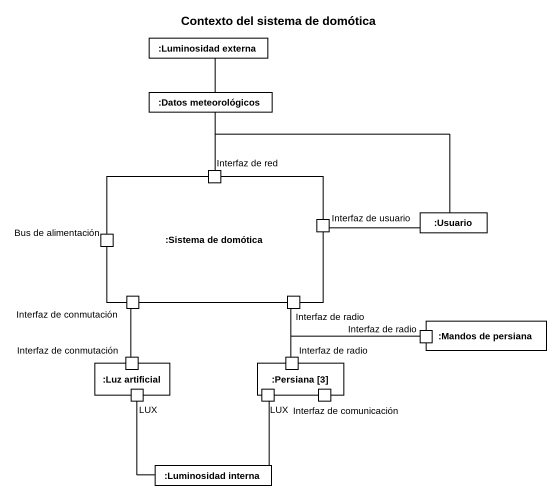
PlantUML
@startuml
title Contexto del sistema de domótica
rectangle ":Luminosidad externa" as Luminosidad_externa
rectangle ":Datos meteorológicos" as Datos_meteorológicos
rectangle ":Sistema de domótica" as Sistema_de_domótica {
  port "Interfaz de red" as Interfaz_de_red
  port "Bus de alimentación" as Bus_de_alimentación
  port "Interfaz de usuario" as Interfaz_de_usuario
  port "Interfaz de conmutación" as Interfaz_de_conmutación
  port "Interfaz de radio" as Interfaz_de_radio
}
rectangle ":Usuario" as Usuario
rectangle ":Mandos de persiana" as Mandos_de_persiana {
  port "Interfaz de radio" as Interfaz_de_radio_2
}
rectangle ":Luz artificial" as Luz_artificial {
  port "Interfaz de conmutación" as Interfaz_de_conmutación_2
  port LUX
}
rectangle ":Persiana [3]" as Persiana_3 {
  port "Interfaz de radio" as Interfaz_de_radio_3
  port "LUX" as LUX_2
  port "Interfaz de comunicación" as Interfaz_de_comunicación
}
rectangle ":Luminosidad interna" as Luminosidad_interna
Luminosidad_externa -- Datos_meteorológicos
Interfaz_de_red -up- Datos_meteorológicos
Usuario -left- Interfaz_de_red
Interfaz_de_usuario -right- Usuario
Interfaz_de_conmutación -- Interfaz_de_conmutación_2
Interfaz_de_radio_2 -left- Interfaz_de_radio_3
Interfaz_de_radio_3 -up- Interfaz_de_radio
LUX -- Luminosidad_interna
LUX_2 -- Luminosidad_interna
@enduml
